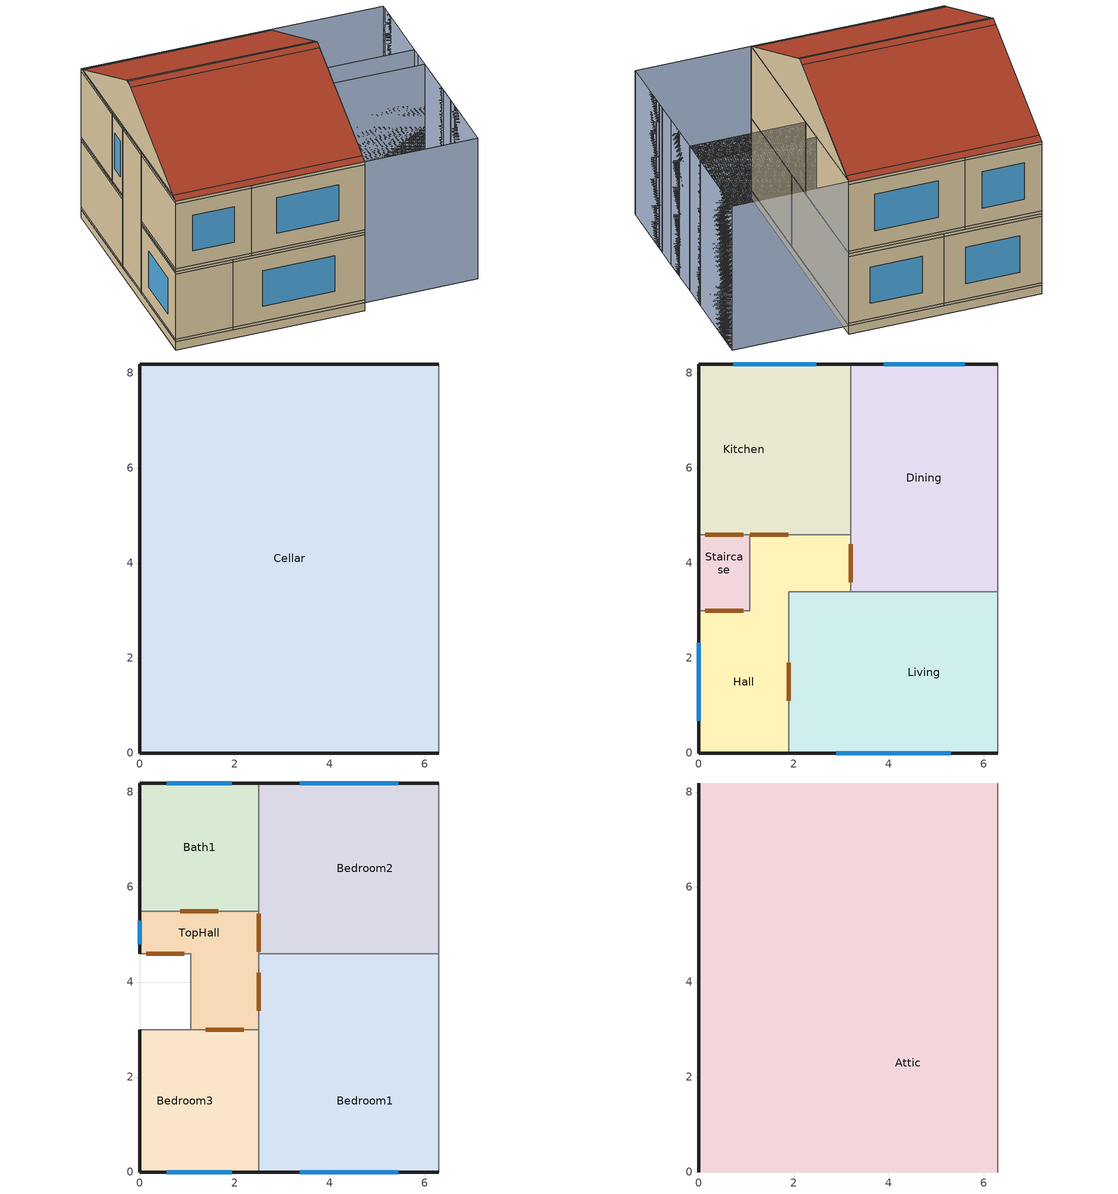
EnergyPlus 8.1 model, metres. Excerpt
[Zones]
Cellar
 floor ground (FLOOR_RandomU): 0,8.19 6.3,8.19 6.3,0 0,0 z-0.3
 wall outside (FILLED_CAVITY_RandomU): 6.3,8.19 0,8.19 0,0 6.3,0 z-0.3:0
 wall adiabatic (FILLED_CAVITY_RandomU): 6.3,0 6.3,8.19 z-0.3:0
Staircase
 floor to Cellar (Suspended_Wooden_Floor): 0,3.4 1.07,3.4 1.07,3 0,3 z0; 0,4.59 1.07,4.59 1.07,3.4 0,3.4 z0
 wall outside (FILLED_CAVITY_RandomU): 0,4.59 0,3 z0.1:5.1; 0,4.59 0,3 z5.1:5.2; 0,4.59 0,3 z0:0.1
 wall to TopHall (Single_Brick_Internal_Wall): 1.07,3 1.07,4.59 0,4.59 z2.6:5.2
 wall to Hall (Single_Brick_Internal_Wall): 0,3 1.07,3 1.07,4.59 z0:2.6
 wall to Bedroom3 (Single_Brick_Internal_Wall): 0,3 1.07,3 z2.6:5.2
 wall to Kitchen (Single_Brick_Internal_Wall): 1.07,4.59 0,4.59 z0:2.6
 door inside (Wooden_Door): 0.94,4.59 0.14,4.59 z2.6:4.6; 0.14,3 0.94,3 z0:2
Dining
 floor to Cellar (Suspended_Wooden_Floor): 3.2,8.19 6.3,8.19 6.3,3.4 3.2,3.4 z0
 wall outside (FILLED_CAVITY_RandomU): 6.3,8.19 3.2,8.19 z0.1:2.5; 6.3,8.19 3.2,8.19 z2.5:2.6; 6.3,8.19 3.2,8.19 z0:0.1
 wall adiabatic (FILLED_CAVITY_RandomU): 6.3,3.4 6.3,8.19 z0:2.6
 wall to Living (Single_Brick_Internal_Wall): 3.2,3.4 6.3,3.4 z0:2.6
 wall to Hall (Single_Brick_Internal_Wall): 3.2,4.59 3.2,3.4 z0:2.6
 wall to Kitchen (Single_Brick_Internal_Wall): 3.2,8.19 3.2,4.59 z0:2.6
 window (Window_RandomU): 5.6,8.19 3.9,8.19 z0.64:1.96
 door inside (Wooden_Door): 3.2,3.59,2 3.2,4.39,2 3.2,4.39,0 3.2,3.6,0
Hall
 floor to Cellar (Suspended_Wooden_Floor): 0,3 1.9,3 1.9,0 0,0 z0; 1.07,3.4 1.9,3.4 1.9,3 1.07,3 z0; 1.07,4.59 1.9,4.59 1.9,3.4 1.07,3.4 z0; 1.9,4.59 3.2,4.59 3.2,3.4 1.9,3.4 z0
 wall outside (FILLED_CAVITY_RandomU): 0,3 0,0 1.9,0 z0.1:2.5; 0,3 0,0 1.9,0 z2.5:2.6; 0,3 0,0 1.9,0 z0:0.1
 wall to Living (Single_Brick_Internal_Wall): 1.9,0 1.9,3 1.9,3.4 3.2,3.4 z0:2.6
 wall to Kitchen (Single_Brick_Internal_Wall): 3.2,4.59 1.9,4.59 1.07,4.59 z0:2.6
 window (Window_RandomU): 0,2.32 0,0.68 z0.64:1.96
 door inside (Wooden_Door): 1.9,1.1 1.9,1.9 / 1.89,4.59 1.09,4.59 z0:2
Living
 floor to Cellar (Suspended_Wooden_Floor): 1.9,3.4 3.2,3.4 3.2,3 1.9,3 z0; 3.2,3.4 6.3,3.4 6.3,0 3.2,0 z0; 1.9,3 3.2,3 3.2,0 1.9,0 z0
 wall outside (FILLED_CAVITY_RandomU): 1.9,0 6.3,0 z0.1:2.5; 1.9,0 6.3,0 z2.5:2.6; 1.9,0 6.3,0 z0:0.1
 wall adiabatic (FILLED_CAVITY_RandomU): 6.3,0 6.3,3.4 z0:2.6
 window (Window_RandomU): 2.9,0 5.3,0 z0.64:1.96
Kitchen
 floor to Cellar (Suspended_Wooden_Floor): 0,8.19 1.9,8.19 1.9,4.59 0,4.59 z0; 1.9,8.19 3.2,8.19 3.2,4.59 1.9,4.59 z0
 wall outside (FILLED_CAVITY_RandomU): 3.2,8.19 0,8.19 0,4.59 z0.1:2.5; 3.2,8.19 0,8.19 0,4.59 z2.5:2.6; 3.2,8.19 0,8.19 0,4.59 z0:0.1
 window (Window_RandomU): 2.48,8.19 0.72,8.19 z0.64:1.96
TopHall
 floor to Hall (Suspended_Wooden_Floor): 1.07,4.59 1.9,4.59 1.9,3 1.07,3 z2.6; 1.9,4.59 2.51,4.59 2.51,3.4 1.9,3.4 z2.6
 floor to Living (Suspended_Wooden_Floor): 1.9,3.4 2.51,3.4 2.51,3 1.9,3 z2.6
 floor to Kitchen (Suspended_Wooden_Floor): 0,5.49 2.51,5.49 2.51,4.59 0,4.59 z2.6
 wall outside (FILLED_CAVITY_RandomU): 0,5.49 0,4.59 z2.7:5.1; 0,5.49 0,4.59 z5.1:5.2; 0,5.49 0,4.59 z2.6:2.7
 wall to Bedroom1 (Single_Brick_Internal_Wall): 2.51,3 2.51,4.59 z2.6:5.2
 wall to Bedroom3 (Single_Brick_Internal_Wall): 1.07,3 2.51,3 z2.6:5.2
 wall to Bath1 (Single_Brick_Internal_Wall): 2.51,5.49 0,5.49 z2.6:5.2
 wall to Bedroom2 (Single_Brick_Internal_Wall): 2.51,4.59 2.51,5.49 z2.6:5.2
 window (Window_RandomU): 0,5.29 0,4.79 z3.24:4.56
 door inside (Wooden_Door): 2.51,3.4 2.51,4.2 / 1.39,3 2.19,3 / 1.66,5.49 0.86,5.49 / 2.51,4.64 2.51,5.44 z2.6:4.6
Bedroom2
 floor to Dining (Suspended_Wooden_Floor): 3.2,8.19 6.3,8.19 6.3,4.59 3.2,4.59 z2.6
 floor to Kitchen (Suspended_Wooden_Floor): 2.51,5.49 3.2,5.49 3.2,4.59 2.51,4.59 z2.6; 2.51,8.19 3.2,8.19 3.2,5.49 2.51,5.49 z2.6
 wall outside (FILLED_CAVITY_RandomU): 6.3,8.19 2.51,8.19 z2.7:5.1; 6.3,8.19 2.51,8.19 z5.1:5.2; 6.3,8.19 2.51,8.19 z2.6:2.7
 wall adiabatic (FILLED_CAVITY_RandomU): 6.3,4.59 6.3,8.19 z2.6:5.2
 wall to Bedroom1 (Single_Brick_Internal_Wall): 2.51,4.59 6.3,4.59 z2.6:5.2
 wall to Bath1 (Single_Brick_Internal_Wall): 2.51,8.19 2.51,5.49 z2.6:5.2
 window (Window_RandomU): 5.44,8.19 3.37,8.19 z3.24:4.56
Bedroom3
 floor to Hall (Suspended_Wooden_Floor): 0,3 1.9,3 1.9,0 0,0 z2.6
 floor to Living (Suspended_Wooden_Floor): 1.9,3 2.51,3 2.51,0 1.9,0 z2.6
 wall outside (FILLED_CAVITY_RandomU): 0,3 0,0 2.51,0 z2.7:5.1; 0,3 0,0 2.51,0 z5.1:5.2; 0,3 0,0 2.51,0 z2.6:2.7
 wall to Bedroom1 (Single_Brick_Internal_Wall): 2.51,0 2.51,3 z2.6:5.2
 window (Window_RandomU): 0.57,0 1.94,0 z3.24:4.56
Bath1
 floor to Kitchen (Suspended_Wooden_Floor): 0,8.19 2.51,8.19 2.51,5.49 0,5.49 z2.6
 wall outside (FILLED_CAVITY_RandomU): 2.51,8.19 0,8.19 0,5.49 z2.7:5.1; 2.51,8.19 0,8.19 0,5.49 z5.1:5.2; 2.51,8.19 0,8.19 0,5.49 z2.6:2.7
 window (Window_RandomU): 1.94,8.19 0.57,8.19 z3.24:4.56
Bedroom1
 floor to Dining (Suspended_Wooden_Floor): 3.2,4.59 6.3,4.59 6.3,3.4 3.2,3.4 z2.6
 floor to Living (Suspended_Wooden_Floor): 2.51,3 3.2,3 3.2,0 2.51,0 z2.6; 3.2,3 6.3,3 6.3,0 3.2,0 z2.6; 2.51,3.4 3.2,3.4 3.2,3 2.51,3 z2.6; 3.2,3.4 6.3,3.4 6.3,3 3.2,3 z2.6
 floor to Hall (Suspended_Wooden_Floor): 2.51,4.59 3.2,4.59 3.2,3.4 2.51,3.4 z2.6
 wall outside (FILLED_CAVITY_RandomU): 2.51,0 6.3,0 z2.7:5.1; 2.51,0 6.3,0 z5.1:5.2; 2.51,0 6.3,0 z2.6:2.7
 wall adiabatic (FILLED_CAVITY_RandomU): 6.3,0 6.3,4.59 z2.6:5.2
 window (Window_RandomU): 3.37,0 5.44,0 z3.24:4.56
Attic
 floor to Bath1 (LoftFloor_RandomU): 0,8.19 2.51,8.19 2.51,5.49 0,5.49 z5.2
 floor to Bedroom3 (LoftFloor_RandomU): 0,3 2.51,3 2.51,0 0,0 z5.2
 floor to Bedroom1 (LoftFloor_RandomU): 2.51,4.59 6.3,4.59 6.3,0 2.51,0 z5.2
 floor to Bedroom2 (LoftFloor_RandomU): 2.51,8.19 6.3,8.19 6.3,5.49 2.51,5.49 z5.2; 2.51,5.49 6.3,5.49 6.3,4.59 2.51,4.59 z5.2
 floor to Staircase (LoftFloor_RandomU): 0,4.59 1.07,4.59 1.07,3 0,3 z5.2
 floor to TopHall (LoftFloor_RandomU): 1.07,5.49 2.51,5.49 2.51,4.59 1.07,4.59 z5.2; 0,5.49 1.07,5.49 1.07,4.59 0,4.59 z5.2; 1.07,4.59 2.51,4.59 2.51,3 1.07,3 z5.2
 wall outside (FILLED_CAVITY_RandomU): 0,3.89,7.1 0,4.3,7.1 0,7.99,5.3 0,0.2,5.3; 0,4.1,7.2 0,4.3,7.1 0,3.89,7.1; 0,0.2,5.3 0,7.99,5.3 0,8.19,5.2 0,0,5.2
 wall adiabatic (FILLED_CAVITY_RandomU): 6.3,4.09,7.2 6.3,0,5.2 6.3,8.19,5.2
 roof outside (3.10_Roof): 0,4.3,7.1 6.3,4.3,7.1 6.3,7.99,5.3 0,7.99,5.3; 6.3,3.89,7.1 0,3.89,7.1 0,0.2,5.3 6.3,0.2,5.3; 0,4.09,7.2 6.3,4.09,7.2 6.3,4.3,7.1 0,4.3,7.1; 0,7.99,5.3 6.3,7.99,5.3 6.3,8.19,5.2 0,8.19,5.2; 6.3,4.1,7.2 0,4.09,7.2 0,3.89,7.1 6.3,3.89,7.1; 6.3,0.2,5.3 0,0.2,5.3 0,0,5.2 6.3,0,5.2
shading: 10.09,5.49 10.09,8.19 / 10.09,0 10.09,3 / 10.09,3 10.09,4.59 / 6.3,4.59 10.09,4.59 / 6.3,0 6.3,4.59 / 10.09,0 6.3,0 / 10.09,4.59 10.09,0 / 6.3,8.19 10.09,8.19 / 10.09,8.19 10.09,5.49 / 6.3,5.49 6.3,8.19 / 10.09,5.49 6.3,5.49 / 6.3,5.49 10.09,5.49 / 6.3,4.59 6.3,5.49 / 10.09,4.59 6.3,4.59 / 10.09,5.49 10.09,4.59 / 10.09,4.59 10.09,5.49 z0:5.2
[Building]
Semi: 0, Urban, 0.04, 0.4, FullExterior, 25, 6
[Site:GroundTemperature:BuildingSurface]
8.3, 6.4, 5.8, 6.3, 8.9, 11.7, 14.4, 16.4, 17, 16.1, 13.8, 11
[Material]
Gypsum_0.01: Rough, 0.01, 0.2, 850, 850, 0.9, 0.6, 0.7
Spruce_0.05: Rough, 0.05, 0.09, 455, 1500, 0.9, 0.7, 0.7
Spruce_0.04: Rough, 0.04, 0.09, 455, 1500, 0.9, 0.7, 0.7
Concrete_0.5: Rough, 0.5, 1.6, 2300, 850, 0.9, 0.7, 0.7
Concrete_0.01: Rough, 0.01, 1.6, 2300, 850, 0.9, 0.7, 0.7
Concrete_0.04: Rough, 0.04, 1.6, 2300, 850, 0.9, 0.7, 0.7
Brick_0.11: Rough, 0.11, 0.6, 1712, 850, 0.9, 0.7, 0.7
AirGapRoof_0.0001: Rough, 0.154822, 0.02485, 1.204, 1004, 0.9, 0.7, 0.7
GlassFiberFloor_0.0065: Rough, 0.0065, 0.04, 80, 840, 0.9, 0.7, 0.7
Gypsum_0.1: Rough, 0.1, 0.2, 850, 850, 0.9, 0.6, 0.7
Spruce_0.0125: Rough, 0.0125, 0.09, 455, 1500, 0.9, 0.7, 0.7
Brick_0.1: Rough, 0.1, 0.6, 1712, 850, 0.9, 0.7, 0.7
CelluloseInsExt_0.01: Rough, 0.0914288, 0.04, 55, 1880, 0.9, 0.7, 0.7
AirGap_0.1: Rough, 0.1, 0.02485, 1.204, 1004, 0.9, 0.7, 0.7
[WindowMaterial:Glazing]
Glass_0.01: SpectralAverage, , 0.01, 0.775, 0.071, 0.071, 0.881, 0.08, 0.08, 0, 0.84, 0.84, 0.9
[WindowMaterial:Gas]
GasWin_0.01: Air, 0.00802707
[WindowMaterial:Shade]
Drapes_0.004: 0.05, 0.3, 0.05, 0.3, 0.9, 0, 0.004, 0.1, 0.05, 1, 1, 0, 0, 0
[Construction]
Single_Brick_Internal_Wall: Gypsum_0.01, Brick_0.1, Gypsum_0.01
Wooden_Door: Spruce_0.04
FILLED_CAVITY_RandomU: Brick_0.11, CelluloseInsExt_0.01, Brick_0.11, Gypsum_0.01
Curtains: Glass_0.01, GasWin_0.01, Glass_0.01, Drapes_0.004
Window_RandomU: Glass_0.01, GasWin_0.01, Glass_0.01
LoftFloor_RandomU: Concrete_0.01, Spruce_0.0125, AirGapRoof_0.0001, Gypsum_0.01
FLOOR_RandomU: Concrete_0.5, GlassFiberFloor_0.0065, Gypsum_0.1
Suspended_Wooden_Floor: Gypsum_0.01, AirGap_0.1, Spruce_0.05
3.10_Roof: Concrete_0.04, Gypsum_0.01
[WindowProperty:ShadingControl]
Bedroom2_L1_window_Shader: InteriorShade, Curtains, OnIfScheduleAllows, Window_shading_Bedroom2_Window_Shading_, , Yes, No, , FixedSlatAngle
Bedroom3_L3_window_Shader: InteriorShade, Curtains, OnIfScheduleAllows, Window_shading_Bedroom3_Window_Shading_, , Yes, No, , FixedSlatAngle
Living_L3_window_Shader: InteriorShade, Curtains, OnIfScheduleAllows, Window_shading_Living_Window_Shading_, , Yes, No, , FixedSlatAngle
Bath1_L1_window_Shader: InteriorShade, Curtains, OnIfScheduleAllows, Window_shading_Bath1_Window_Shading_, , Yes, No, , FixedSlatAngle
Kitchen_L1_window_Shader: InteriorShade, Curtains, OnIfScheduleAllows, Window_shading_Kitchen_Window_Shading_, , Yes, No, , FixedSlatAngle
Bedroom1_L3_window_Shader: InteriorShade, Curtains, OnIfScheduleAllows, Window_shading_Bedroom1_Window_Shading_, , Yes, No, , FixedSlatAngle
[Zone]
TopHall; Bedroom2; Staircase; Bedroom3; Dining; Attic; Cellar; Hall; Living; Bath1; Kitchen; Bedroom1: 0, 0, 0, 0
[ZoneContaminantSourceAndSink:Generic:DepositionRateSink]
Gas_PM25_test_TopHall_DepRate_: TopHall, 5e-05, Gas_PM25_test_TopHall_DepRate_
Gas_PM25_test_Bedroom2_DepRate_: Bedroom2, 5e-05, Gas_PM25_test_Bedroom2_DepRate_
Gas_PM25_test_Staircase_DepRate_: Staircase, 5e-05, Gas_PM25_test_Staircase_DepRate_
Gas_PM25_test_Bedroom3_DepRate_: Bedroom3, 5e-05, Gas_PM25_test_Bedroom3_DepRate_
Gas_PM25_test_Dining_DepRate_: Dining, 5e-05, Gas_PM25_test_Dining_DepRate_
Gas_PM25_test_Attic_DepRate_: Attic, 5e-05, Gas_PM25_test_Attic_DepRate_
Gas_PM25_test_Cellar_DepRate_: Cellar, 5e-05, Gas_PM25_test_Cellar_DepRate_
Gas_PM25_test_Hall_DepRate_: Hall, 5e-05, Gas_PM25_test_Hall_DepRate_
Gas_PM25_test_Living_DepRate_: Living, 5e-05, Gas_PM25_test_Living_DepRate_
Gas_PM25_test_Bath1_DepRate_: Bath1, 5e-05, Gas_PM25_test_Bath1_DepRate_
Gas_PM25_test_Kitchen_DepRate_: Kitchen, 5e-05, Gas_PM25_test_Kitchen_DepRate_
Gas_PM25_test_Bedroom1_DepRate_: Bedroom1, 5e-05, Gas_PM25_test_Bedroom1_DepRate_
[SurfaceProperties:VaporCoefficients]
TopHall_L2; TopHall_L3; TopHall_L4; TopHall+_L1; TopHall+_L2; TopHall+_L3; Bedroom2_L3; Bedroom2_L4; Bedroom2_L4_qa001; Staircase_L1; Staircase_L2; Staircase_L3; Staircase_L1_qa100; Staircase_L2_qc001; Staircase_L3_qa100; Bedroom3_L1; Bedroom3_L2; Bedroom3_L1_qc100; Dining_L3; Dining_L4; Dining_L4_qc010; Hall_L2; Hall_L1_qa001; Hall+_L1; Hall+_L4; Hall+_L2_qa001; Hall++_L1; Hall++_L2; Hall++_L3; Living_L1; Living_L4; Living_L1_qa001; Living_L4_qc010; Bath1_L2; Bath1_L3; Kitchen_L2; Kitchen_L3; Kitchen_L3_qa001; Kitchen_L3_qc100; Bedroom1_L1; Bedroom1_L4; Bedroom1_L4_qc010: Yes, 2e-08, Yes, 2e-08
TopHall+_L4; TopHall+_L4_pu; TopHall+_L4_pd; Bedroom2_L1; Bedroom2_L2; Bedroom2_L1_pu; Bedroom2_L1_pd; Staircase_L4; Staircase_L4_pu; Staircase_L4_pd; Bedroom3_L3; Bedroom3_L4; Bedroom3_L3_pu; Bedroom3_L3_pd; Bedroom3_L4_pu; Bedroom3_L4_pd; Dining_L1; Dining_L2; Dining_L1_pu; Dining_L1_pd; Attic_Side_L2; Attic_Side_L4; Attic_Side_L4_pu; Attic_Side_L4_pd; Cellar_L1; Cellar_L2; Cellar_L3; Cellar_L4; Hall_L3; Hall_L4; Hall_L3_pu; Hall_L3_pd; Hall_L4_pu; Hall_L4_pd; Living_L2; Living_L3; Living_L3_pu; Living_L3_pd; Bath1_L1; Bath1_L4; Bath1_L1_pu; Bath1_L1_pd; Bath1_L4_pu; Bath1_L4_pd; Kitchen_L1; Kitchen_L4; Kitchen_L1_pu; Kitchen_L1_pd; Kitchen_L4_pu; Kitchen_L4_pd; Bedroom1_L2; Bedroom1_L3; Bedroom1_L3_pu; Bedroom1_L3_pd: Yes, 6.25e-08, Yes, 2e-08
[ZoneControl:Thermostat]
TopHall_Thermostat: TopHall, Heat_CIBSE_Pensioner_TopHall_Heating_, ThermostatSetpoint:SingleHeating, TopHall_stat
Bedroom2_Thermostat: Bedroom2, Heat_CIBSE_Pensioner_Bedroom2_Heating_, ThermostatSetpoint:SingleHeating, Bedroom2_stat
Staircase_Thermostat: Staircase, Heat_CIBSE_Pensioner_Staircase_Heating_, ThermostatSetpoint:SingleHeating, Staircase_stat
Bedroom3_Thermostat: Bedroom3, Heat_CIBSE_Pensioner_Bedroom3_Heating_, ThermostatSetpoint:SingleHeating, Bedroom3_stat
Dining_Thermostat: Dining, Heat_CIBSE_Pensioner_Dining_Heating_, ThermostatSetpoint:SingleHeating, Dining_stat
Hall_Thermostat: Hall, Heat_CIBSE_Pensioner_Hall_Heating_, ThermostatSetpoint:SingleHeating, Hall_stat
Living_Thermostat: Living, Heat_CIBSE_Pensioner_Living_Heating_, ThermostatSetpoint:SingleHeating, Living_stat
Bath1_Thermostat: Bath1, Heat_CIBSE_Pensioner_Bath1_Heating_, ThermostatSetpoint:SingleHeating, Bath1_stat
Kitchen_Thermostat: Kitchen, Heat_CIBSE_Pensioner_Kitchen_Heating_, ThermostatSetpoint:SingleHeating, Kitchen_stat
Bedroom1_Thermostat: Bedroom1, Heat_CIBSE_Pensioner_Bedroom1_Heating_, ThermostatSetpoint:SingleHeating, Bedroom1_stat
[ThermostatSetpoint:SingleHeating]
TopHall_stat: ComfX_TopHall_Comfort_
Bedroom2_stat: ComfX_Bedroom2_Comfort_
Staircase_stat: ComfX_Staircase_Comfort_
Bedroom3_stat: ComfX_Bedroom3_Comfort_
Dining_stat: ComfX_Dining_Comfort_
Hall_stat: ComfX_Hall_Comfort_
Living_stat: ComfX_Living_Comfort_
Bath1_stat: ComfX_Bath1_Comfort_
Kitchen_stat: ComfX_Kitchen_Comfort_
Bedroom1_stat: ComfX_Bedroom1_Comfort_
[ZoneHVAC:Baseboard:Convective:Electric]
TopHall_heater: Heat_CIBSE_Pensioner_TopHall_Heating_, 97.761, 1
Bedroom2_heater: Heat_CIBSE_Pensioner_Bedroom2_Heating_, 293.162, 1
Staircase_heater: Heat_CIBSE_Pensioner_Staircase_Heating_, 36.7501, 1
Bedroom3_heater: Heat_CIBSE_Pensioner_Bedroom3_Heating_, 162.062, 1
Dining_heater: Heat_CIBSE_Pensioner_Dining_Heating_, 319.264, 1
Hall_heater: Heat_CIBSE_Pensioner_Hall_Heating_, 184.019, 1
Living_heater: Heat_CIBSE_Pensioner_Living_Heating_, 321.651, 1
Bath1_heater: Heat_CIBSE_Pensioner_Bath1_Heating_, 145.855, 1
Kitchen_heater: Heat_CIBSE_Pensioner_Kitchen_Heating_, 247.688, 1
Bedroom1_heater: Heat_CIBSE_Pensioner_Bedroom1_Heating_, 373.782, 1
[Zone equipment]
TopHall: TopHall_heater
Bedroom2: Bedroom2_heater
Staircase: Staircase_heater
Bedroom3: Bedroom3_heater
Dining: Dining_heater
Hall: Hall_heater
Living: Living_heater
Bath1: Bath1_L1_pu_ExhaustFan, Bath1_heater
Kitchen: Kitchen_L1_pu_ExhaustFan, Kitchen_heater
Bedroom1: Bedroom1_heater
[People]
Pensioner2_Living: Living, Pensioner2_Living_Presence_, People, 1, , , 0.1, autocalculate, Pensioner2_Living_Metabolism_, 3.82e-08, No, ZoneAveraged
Pensioner1_Living: Living, Pensioner1_Living_Presence_, People, 1, , , 0.1, autocalculate, Pensioner1_Living_Metabolism_, 3.82e-08, No, ZoneAveraged
Pensioner1_Bath1: Bath1, Pensioner1_Bath1_Presence_, People, 1, , , 0.1, autocalculate, Pensioner1_Bath1_Metabolism_, 3.82e-08, No, ZoneAveraged
Pensioner2_Bath1: Bath1, Pensioner2_Bath1_Presence_, People, 1, , , 0.1, autocalculate, Pensioner2_Bath1_Metabolism_, 3.82e-08, No, ZoneAveraged
Pensioner2_Kitchen: Kitchen, Pensioner2_Kitchen_Presence_, People, 1, , , 0.1, autocalculate, Pensioner2_Kitchen_Metabolism_, 3.82e-08, No, ZoneAveraged
Pensioner1_Kitchen: Kitchen, Pensioner1_Kitchen_Presence_, People, 1, , , 0.1, autocalculate, Pensioner1_Kitchen_Metabolism_, 3.82e-08, No, ZoneAveraged
Pensioner2_Bedroom1: Bedroom1, Pensioner2_Bedroom1_Presence_, People, 1, , , 0.1, autocalculate, Pensioner2_Bedroom1_Metabolism_, 3.82e-08, No, ZoneAveraged
Pensioner1_Bedroom1: Bedroom1, Pensioner1_Bedroom1_Presence_, People, 1, , , 0.1, autocalculate, Pensioner1_Bedroom1_Metabolism_, 3.82e-08, No, ZoneAveraged
[ElectricEquipment]
Living_Pensioner1_Living_Appliance_NIST_MOBILEPHONES_NIST_MOBILEPHONES: Living, Pensioner1_Living_Appliance_NIST_MOBILEPHONES, EquipmentLevel, 17.72, , , 0.16, 0.367, 0.106
Living_Pensioner1_Living_Appliance_NIST_TV_NIST_TV: Living, Pensioner1_Living_Appliance_NIST_TV, EquipmentLevel, 62.2, , , 0.16, 0.367, 0.106
Living_Pensioner2_Living_Appliance_NIST_MOBILEPHONES_NIST_MOBILEPHONES: Living, Pensioner2_Living_Appliance_NIST_MOBILEPHONES, EquipmentLevel, 17.72, , , 0.16, 0.367, 0.106
Living_HPRU_ROUTINE_Living_Appliance_TV-Standby_TV-Standby: Living, HPRU_ROUTINE_Living_Appliance_TV-Standby, EquipmentLevel, 20, , , 0, 0.5, 0
Living_HPRU_ROUTINE_Living_Appliance_NIST_LAPTOP_NIST_LAPTOP: Living, HPRU_ROUTINE_Living_Appliance_NIST_LAPTOP, EquipmentLevel, 36.88, , , 0.16, 0.367, 0.106
Living_HPRU_ROUTINE_Living_Appliance_NIST_WIRELESSROUTER_NIST_WIRELESSROUTER: Living, HPRU_ROUTINE_Living_Appliance_NIST_WIRELESSROUTER, EquipmentLevel, 24, , , 0.16, 0.367, 0.106
Bath1_Pensioner1_Bath1_Appliance_CIBSE_SHOWER_MOISTURE_CIBSE_SHOWER_MOISTURE: Bath1, Pensioner1_Bath1_Appliance_CIBSE_SHOWER_MOISTURE, EquipmentLevel, 1.316175, , , 1, 0, 0
Bath1_Pensioner2_Bath1_Appliance_CIBSE_SHOWER_MOISTURE_CIBSE_SHOWER_MOISTURE: Bath1, Pensioner2_Bath1_Appliance_CIBSE_SHOWER_MOISTURE, EquipmentLevel, 1.316175, , , 1, 0, 0
Bath1_Pensioner2_Bath1_Appliance_NIST_HAIRDRYER_NIST_HAIRDRYER: Bath1, Pensioner2_Bath1_Appliance_NIST_HAIRDRYER, EquipmentLevel, 1875, , , 0.16, 0.367, 0.106
Kitchen_Pensioner1_Kitchen_Appliance_NIST_HOB_NIST_HOB: Kitchen, Pensioner1_Kitchen_Appliance_NIST_HOB, EquipmentLevel, 3600, , , 0.3, 0.2, 0.3
Kitchen_Pensioner1_Kitchen_Appliance_NIST_OVEN_NIST_OVEN: Kitchen, Pensioner1_Kitchen_Appliance_NIST_OVEN, EquipmentLevel, 5100, , , 0.3, 0.2, 0.3
Kitchen_Pensioner1_Kitchen_Appliance_CIBSE_COOK_MOISTURE_CIBSE_COOK_MOISTURE: Kitchen, Pensioner1_Kitchen_Appliance_CIBSE_COOK_MOISTURE, EquipmentLevel, 0.835667, , , 1, 0, 0
Kitchen_HPRU_ROUTINE_Kitchen_Appliance_NIST_FRIDGE_NIST_FRIDGE: Kitchen, HPRU_ROUTINE_Kitchen_Appliance_NIST_FRIDGE, EquipmentLevel, 46, , , 0, 0.5, 0
Kitchen_HPRU_ROUTINE_Kitchen_Appliance_NIST_WASHINGMACHINE_NIST_WASHINGMACHINE: Kitchen, HPRU_ROUTINE_Kitchen_Appliance_NIST_WASHINGMACHINE, EquipmentLevel, 500, , , 0, 0.4, 0.2
Kitchen_HPRU_ROUTINE_Kitchen_Appliance_NIST_DISHWASHER_NIST_DISHWASHER: Kitchen, HPRU_ROUTINE_Kitchen_Appliance_NIST_DISHWASHER, EquipmentLevel, 1090, , , 0.15, 0.3, 0.25
Bedroom1_Pensioner1_Bedroom1_Appliance_NIST_MOBILEPHONES_NIST_MOBILEPHONES: Bedroom1, Pensioner1_Bedroom1_Appliance_NIST_MOBILEPHONES, EquipmentLevel, 17.72, , , 0.16, 0.367, 0.106
Bedroom1_Pensioner2_Bedroom1_Appliance_NIST_MOBILEPHONES_NIST_MOBILEPHONES: Bedroom1, Pensioner2_Bedroom1_Appliance_NIST_MOBILEPHONES, EquipmentLevel, 17.72, , , 0.16, 0.367, 0.106
[Lights]
Living_Pensioner1_Living_Appliance_Lights_Lights: Living, Pensioner1_Living_Appliance_Lights, LightingLevel, 100, , , 0, 0, 0, 1
Bath1_Pensioner1_Bath1_Appliance_Lights_Lights: Bath1, Pensioner1_Bath1_Appliance_Lights, LightingLevel, 100, , , 0, 0, 0, 1
Bath1_Pensioner2_Bath1_Appliance_Lights_Lights: Bath1, Pensioner2_Bath1_Appliance_Lights, LightingLevel, 100, , , 0, 0, 0, 1
Kitchen_Pensioner1_Kitchen_Appliance_Lights_Lights: Kitchen, Pensioner1_Kitchen_Appliance_Lights, LightingLevel, 100, , , 0, 0, 0, 1
[Fan:ZoneExhaust]
Bath1_L1_pu_ExhaustFan: Pensioner2_Bath1_ExhaustFan_, 0.5, 600, 0.015, Bath1_Exhaust, Bath1_Out, General
Kitchen_L1_pu_ExhaustFan: Pensioner1_Kitchen_ExhaustFan_, 0.5, 600, 0.06, Kitchen_Exhaust, Kitchen_Out, General
[Schedule:Compact]
Gas_PM25_test_TopHall_DepRate_; Gas_PM25_test_Bedroom1_DepRate_; Gas_PM25_test_Bedroom2_DepRate_; Gas_PM25_test_Staircase_DepRate_; Gas_PM25_test_Bedroom3_DepRate_; Gas_PM25_test_Bath1_DepRate_; Gas_PM25_test_Kitchen_DepRate_; Gas_PM25_test_Dining_DepRate_; Gas_PM25_test_Attic_DepRate_; Gas_PM25_test_Cellar_DepRate_; Gas_PM25_test_Hall_DepRate_; Gas_PM25_test_Living_DepRate_: Number, Through: 12/31, For: AllDays, Until: 24:00, 1
Heat_CIBSE_Pensioner_TopHall_Heating_; Heat_CIBSE_Pensioner_Bedroom1_Heating_; Heat_CIBSE_Pensioner_Bedroom2_Heating_; Heat_CIBSE_Pensioner_Staircase_Heating_; Heat_CIBSE_Pensioner_Bedroom3_Heating_; Heat_CIBSE_Pensioner_Bath1_Heating_; Heat_CIBSE_Pensioner_Kitchen_Heating_; Heat_CIBSE_Pensioner_Dining_Heating_; Heat_CIBSE_Pensioner_Hall_Heating_; Heat_CIBSE_Pensioner_Living_Heating_: Control, Through: 04/30, For: Weekdays, Until: 06:00, 0, Until: 08:00, 1, Until: 17:00, 0, Until: 21:00, 1, Until: 24:00, 0, For: Weekends, Until: 07:00, 0, Until: 23:00, 1, Until: 24:00, 0, Through: 09/30, For: AllDays, Until: 24:00, 0, Through: 12/31, For: Weekdays, Until: 06:00, 0, Until: 08:00, 1, Until: 17:00, 0, Until: 21:00, 1, Until: 24:00, 0, For: Weekends, Until: 07:00, 0, Until: 23:00, 1, Until: 24:00, 0
ComfX_TopHall_Comfort_; ComfX_Bedroom1_Comfort_; ComfX_Bedroom2_Comfort_; ComfX_Staircase_Comfort_; ComfX_Bedroom3_Comfort_; ComfX_Bath1_Comfort_; ComfX_Kitchen_Comfort_; ComfX_Dining_Comfort_; ComfX_Hall_Comfort_; ComfX_Living_Comfort_: Thermal, Through: 12/31, For: AllDays, Until: 24:00, 18
Window_shading_Bedroom1_Window_Shading_; Window_shading_Bedroom2_Window_Shading_; Window_shading_Bedroom3_Window_Shading_; Window_shading_Bath1_Window_Shading_; Window_shading_Kitchen_Window_Shading_; Window_shading_Living_Window_Shading_: Control, Through: 12/31, For: AllDays, Until: 08:00, 1, Until: 22:00, 0, Until: 24:00, 1
Pensioner1_Bedroom1_Presence_; Pensioner1_Bedroom1_Appliance_NIST_MOBILEPHONES: Control, Through: 12/31, For: AllDays, Until: 07:00, 1, Until: 22:00, 0, Until: 24:00, 1
Pensioner1_Bedroom1_Metabolism_: Number, Through: 12/31, For: AllDays, Until: 07:00, 80, Until: 22:00, 0, Until: 24:00, 80
Pensioner2_Bedroom1_Presence_; Pensioner2_Bedroom1_Appliance_NIST_MOBILEPHONES: Control, Through: 12/31, For: AllDays, Until: 06:00, 1, Until: 22:00, 0, Until: 24:00, 1
Pensioner2_Bedroom1_Metabolism_: Number, Through: 12/31, For: AllDays, Until: 06:00, 80, Until: 22:00, 0, Until: 24:00, 80
Pensioner1_Bath1_Presence_; Pensioner1_Bath1_Appliance_Lights: Control, Through: 12/31, For: AllDays, Until: 07:00, 0, Until: 07:30, 1, Until: 22:00, 0, Until: 22:10, 1, Until: 24:00, 0
Pensioner1_Bath1_Metabolism_: Number, Through: 12/31, For: AllDays, Until: 07:00, 0, Until: 07:30, 100, Until: 22:00, 0, Until: 22:10, 100, Until: 24:00, 0
Pensioner1_Bath1_Appliance_CIBSE_SHOWER_MOISTURE: Control, Through: 12/31, For: AllDays, Until: 07:00, 0, Until: 07:10, 1, Until: 24:00, 0
Pensioner2_Bath1_Presence_; Pensioner2_Bath1_ExhaustFan_; Pensioner2_Bath1_Appliance_Lights: Control, Through: 12/31, For: AllDays, Until: 06:30, 0, Until: 07:00, 1, Until: 22:10, 0, Until: 22:20, 1, Until: 24:00, 0
Pensioner2_Bath1_Metabolism_: Number, Through: 12/31, For: AllDays, Until: 06:30, 0, Until: 07:00, 100, Until: 22:10, 0, Until: 22:20, 100, Until: 24:00, 0
Pensioner2_Bath1_Appliance_CIBSE_SHOWER_MOISTURE: Control, Through: 12/31, For: AllDays, Until: 06:30, 0, Until: 06:40, 1, Until: 24:00, 0
Pensioner2_Bath1_Appliance_NIST_HAIRDRYER: Control, Through: 12/31, For: AllDays, Until: 06:40, 0, Until: 06:50, 1, Until: 24:00, 0
Pensioner1_Kitchen_Presence_; Pensioner1_Kitchen_Appliance_Lights: Control, Through: 12/31, For: AllDays, Until: 07:30, 0, Until: 08:30, 1, Until: 12:00, 0, Until: 13:00, 1, Until: 18:00, 0, Until: 19:00, 1, Until: 24:00, 0
Pensioner1_Kitchen_Metabolism_: Number, Through: 12/31, For: AllDays, Until: 07:30, 0, Until: 08:30, 100, Until: 12:00, 0, Until: 13:00, 100, Until: 18:00, 0, Until: 19:00, 100, Until: 24:00, 0
Pensioner1_Kitchen_Appliance_NIST_HOB; Pensioner1_Kitchen_Appliance_NIST_OVEN; Pensioner1_Kitchen_ExhaustFan_; Pensioner1_Kitchen_Appliance_CIBSE_COOK_MOISTURE: Control, Through: 12/31, For: AllDays, Until: 07:30, 0, Until: 08:00, 1, Until: 12:00, 0, Until: 12:30, 1, Until: 18:00, 0, Until: 18:30, 1, Until: 24:00, 0
Pensioner2_Kitchen_Presence_: Control, Through: 12/31, For: AllDays, Until: 08:00, 0, Until: 08:30, 1, Until: 12:00, 0, Until: 13:00, 1, Until: 18:00, 0, Until: 19:00, 1, Until: 24:00, 0
Pensioner2_Kitchen_Metabolism_: Number, Through: 12/31, For: AllDays, Until: 08:00, 0, Until: 08:30, 100, Until: 12:00, 0, Until: 13:00, 100, Until: 18:00, 0, Until: 19:00, 100, Until: 24:00, 0
HPRU_ROUTINE_Kitchen_Appliance_NIST_FRIDGE; HPRU_ROUTINE_Living_Appliance_TV-Standby; HPRU_ROUTINE_Living_Appliance_NIST_WIRELESSROUTER: Control, Through: 12/31, For: AllDays, Until: 24:00, 1
HPRU_ROUTINE_Kitchen_Appliance_NIST_WASHINGMACHINE: Control, Through: 12/31, For: AllDays, Until: 15:00, 0, Until: 17:00, 1, Until: 24:00, 0
HPRU_ROUTINE_Kitchen_Appliance_NIST_DISHWASHER: Control, Through: 12/31, For: AllDays, Until: 20:00, 0, Until: 21:00, 1, Until: 24:00, 0
Pensioner1_Living_Presence_; Pensioner1_Living_Appliance_NIST_MOBILEPHONES; Pensioner1_Living_Appliance_Lights; Pensioner2_Living_Presence_; Pensioner2_Living_Appliance_NIST_MOBILEPHONES: Control, Through: 12/31, For: AllDays, Until: 08:30, 0, Until: 12:00, 1, Until: 13:00, 0, Until: 19:00, 1, Until: 20:00, 0, Until: 22:00, 1, Until: 24:00, 0
Pensioner1_Living_Metabolism_; Pensioner2_Living_Metabolism_: Number, Through: 12/31, For: AllDays, Until: 08:30, 0, Until: 12:00, 100, Until: 13:00, 0, Until: 19:00, 100, Until: 20:00, 0, Until: 22:00, 100, Until: 24:00, 0
Pensioner1_Living_Appliance_NIST_TV: Control, Through: 12/31, For: AllDays, Until: 13:00, 0, Until: 19:00, 1, Until: 20:00, 0, Until: 22:00, 1, Until: 24:00, 0
HPRU_ROUTINE_Living_Appliance_NIST_LAPTOP: Control, Through: 12/31, For: AllDays, Until: 17:00, 0, Until: 24:00, 1
[AirflowNetwork:SimulationControl]
AF1: MultiZoneWithoutDistribution, Input, WParray, ExternalNode, LowRise, 500, ZeroNodePressures, 0.0001, 1.E-6, -0.5, 0, 1
[AirflowNetwork:MultiZone:ReferenceCrackConditions]
RCC1: 20, 101325, 0
[AirflowNetwork:MultiZone:WindPressureCoefficientArray]
WParray: 0, 30, 60, 90, 120, 150, 180, 210, 240, 270, 300, 330, 360
[AirflowNetwork:MultiZone:WindPressureCoefficientValues]
L1: WParray, 0.603, 0.48, 0.183, -0.34, -0.632, -0.37, -0.452, -0.37, -0.632, -0.34, 0.183, 0.48, 0.603
L2: WParray, -0.34, 0.183, 0.48, 0.603, 0.603, 0.48, 0.183, -0.34, -0.632, -0.37, -0.452, -0.37, -0.632
Floor; Ceiling: WParray, 0, 0, 0, 0, 0, 0, 0, 0, 0, 0, 0, 0, 0
L3: WParray, -0.452, -0.37, -0.632, -0.34, 0.183, 0.48, 0.603, 0.48, 0.183, -0.34, -0.632, -0.37, -0.452
L4: WParray, -0.34, -0.632, -0.37, -0.452, -0.37, -0.632, -0.34, 0.183, 0.48, 0.603, 0.603, 0.48, 0.183
[AirflowNetwork:MultiZone:Zone]
TopHall; Bedroom2; Staircase; Bedroom3; Dining; Attic; Cellar; Hall; Living; Bath1; Kitchen; Bedroom1: Constant, , 1, 0, 100, 0, 300000
[AirflowNetwork:MultiZone:Surface]
TopHall+_L4_window: TopHall+_L4_window_Opening, TopHall+_L4_window_extN, 1, Temperature, Window_temperatureX_TopHall_Window_Temperature_, 1, 0, 100, 0, 300000, Window_opening_pensioner_TopHall_Window_
TopHall+_L4_pu: TopHall+_L4_pu_Crack, TopHall+_L4_pu_extN, 1, Constant, , 1, 0, 100, 0, 300000
TopHall+_L4_pd: TopHall+_L4_pd_Crack, TopHall+_L4_pd_extN, 1, Constant, , 1, 0, 100, 0, 300000
Bedroom2_Floor: Bedroom2_Floor_Crack, , 1, Constant, , 1, 0, 100, 0, 300000
Bedroom2_L1_window: Bedroom2_L1_window_Opening, Bedroom2_L1_window_extN, 1, Temperature, Window_temperatureX_Bedroom2_Window_Temperature_, 1, 0, 100, 0, 300000, Window_opening_pensioner_Bedroom2_Window_
Bedroom2_Floor_qa010: Bedroom2_Floor_qa010_Crack, , 1, Constant, , 1, 0, 100, 0, 300000
Bedroom2_L4_qa001: Bedroom2_L4_qa001_Crack, , 1, Constant, , 1, 0, 100, 0, 300000
Bedroom2_door_TopHall: Bedroom2_door_TopHall_Opening, , 1, Constant, , 1, 0, 100, 0, 300000, Doors_AWESOME_Bedroom2_Door_TopHall
Bedroom2_Floor_qa010_qc010: Bedroom2_Floor_qa010_qc010_Crack, , 1, Constant, , 1, 0, 100, 0, 300000
Bedroom2_L1_pu: Bedroom2_L1_pu_Crack, Bedroom2_L1_pu_extN, 1, Constant, , 1, 0, 100, 0, 300000
Bedroom2_L1_pd: Bedroom2_L1_pd_Crack, Bedroom2_L1_pd_extN, 1, Constant, , 1, 0, 100, 0, 300000
Staircase_L1: Staircase_L1_Crack, , 1, Constant, , 1, 0, 100, 0, 300000
Staircase_door_TopHall: Staircase_door_TopHall_Opening, , 1, Constant, , 1, 0, 100, 0, 300000, Doors_AWESOME_Staircase_Door_TopHall
Staircase_L2_qc001: Staircase_L2_qc001_Crack, , 1, Constant, , 1, 0, 100, 0, 300000
Staircase_door_Hall: Staircase_door_Hall_Opening, , 1, Constant, , 1, 0, 100, 0, 300000, Doors_AWESOME_Staircase_Door_Hall
Staircase_L4_pu: Staircase_L4_pu_Crack, Staircase_L4_pu_extN, 1, Constant, , 1, 0, 100, 0, 300000
Staircase_L4_pd: Staircase_L4_pd_Crack, Staircase_L4_pd_extN, 1, Constant, , 1, 0, 100, 0, 300000
Bedroom3_Floor: Bedroom3_Floor_Crack, , 1, Constant, , 1, 0, 100, 0, 300000
Bedroom3_L1: Bedroom3_L1_Crack, , 1, Constant, , 1, 0, 100, 0, 300000
Bedroom3_L3_window: Bedroom3_L3_window_Opening, Bedroom3_L3_window_extN, 1, Temperature, Window_temperatureX_Bedroom3_Window_Temperature_, 1, 0, 100, 0, 300000, Window_opening_pensioner_Bedroom3_Window_
Bedroom3_Floor_qc100: Bedroom3_Floor_qc100_Crack, , 1, Constant, , 1, 0, 100, 0, 300000
Bedroom3_L1_qc100: Bedroom3_L1_qc100_Crack, , 1, Constant, , 1, 0, 100, 0, 300000
Bedroom3_door_TopHall: Bedroom3_door_TopHall_Opening, , 1, Constant, , 1, 0, 100, 0, 300000, Doors_AWESOME_Bedroom3_Door_TopHall
Bedroom3_L3_pu: Bedroom3_L3_pu_Crack, Bedroom3_L3_pu_extN, 1, Constant, , 1, 0, 100, 0, 300000
Bedroom3_L3_pd: Bedroom3_L3_pd_Crack, Bedroom3_L3_pd_extN, 1, Constant, , 1, 0, 100, 0, 300000
Bedroom3_L4_pu: Bedroom3_L4_pu_Crack, Bedroom3_L4_pu_extN, 1, Constant, , 1, 0, 100, 0, 300000
Bedroom3_L4_pd: Bedroom3_L4_pd_Crack, Bedroom3_L4_pd_extN, 1, Constant, , 1, 0, 100, 0, 300000
Dining_L1_window: Dining_L1_window_Opening, Dining_L1_window_extN, 1, Temperature, Window_temperatureX_Dining_Window_Temperature_, 1, 0, 100, 0, 300000, Window_opening_pensioner_Dining_Window_
Dining_L3: Dining_L3_Crack, , 1, Constant, , 1, 0, 100, 0, 300000
Dining_L4: Dining_L4_Crack, , 1, Constant, , 1, 0, 100, 0, 300000
Dining_door_Hall: Dining_door_Hall_Opening, , 1, Constant, , 1, 0, 100, 0, 300000, Doors_AWESOME_Dining_Door_Hall
Dining_L4_qc010: Dining_L4_qc010_Crack, , 1, Constant, , 1, 0, 100, 0, 300000
Dining_L1_pu: Dining_L1_pu_Crack, Dining_L1_pu_extN, 1, Constant, , 1, 0, 100, 0, 300000
Dining_L1_pd: Dining_L1_pd_Crack, Dining_L1_pd_extN, 1, Constant, , 1, 0, 100, 0, 300000
Attic_Floor: Attic_Floor_Crack, , 1, Constant, , 1, 0, 100, 0, 300000
Attic_PitchCeiling_L1: Attic_PitchCeiling_L1_ELA, Attic_PitchCeiling_L1_extN, 1, Constant, , 1, 0, 100, 0, 300000
Attic_PitchCeiling_L3: Attic_PitchCeiling_L3_ELA, Attic_PitchCeiling_L3_extN, 1, Constant, , 1, 0, 100, 0, 300000
Attic_Floor_qa100: Attic_Floor_qa100_Crack, , 1, Constant, , 1, 0, 100, 0, 300000
Attic_Floor_qb100: Attic_Floor_qb100_Crack, , 1, Constant, , 1, 0, 100, 0, 300000
Attic_Floor_qc100: Attic_Floor_qc100_Crack, , 1, Constant, , 1, 0, 100, 0, 300000
Attic_Floor_qa100_qc010: Attic_Floor_qa100_qc010_Crack, , 1, Constant, , 1, 0, 100, 0, 300000
Attic_Floor_qb100_qc010: Attic_Floor_qb100_qc010_Crack, , 1, Constant, , 1, 0, 100, 0, 300000
Attic_Floor_qa100_qc010_q2: Attic_Floor_qa100_qc010_q2_Crack, , 1, Constant, , 1, 0, 100, 0, 300000
Attic_Floor_qa100_qc010_qc010: Attic_Floor_qa100_qc010_qc010_Crack, , 1, Constant, , 1, 0, 100, 0, 300000
Attic_Floor_qa100_qc010_qc100: Attic_Floor_qa100_qc010_qc100_Crack, , 1, Constant, , 1, 0, 100, 0, 300000
Attic_PitchCeiling_L1_pu: Attic_PitchCeiling_L1_pu_Crack, Attic_PitchCeiling_L1_pu_extN, 1, Constant, , 1, 0, 100, 0, 300000
Attic_PitchCeiling_L1_pd: Attic_PitchCeiling_L1_pd_Crack, Attic_PitchCeiling_L1_pd_extN, 1, Constant, , 1, 0, 100, 0, 300000
Attic_PitchCeiling_L3_pu: Attic_PitchCeiling_L3_pu_Crack, Attic_PitchCeiling_L3_pu_extN, 1, Constant, , 1, 0, 100, 0, 300000
Attic_PitchCeiling_L3_pd: Attic_PitchCeiling_L3_pd_Crack, Attic_PitchCeiling_L3_pd_extN, 1, Constant, , 1, 0, 100, 0, 300000
Attic_Side_L4_pu: Attic_Side_L4_pu_Crack, Attic_Side_L4_pu_extN, 1, Constant, , 1, 0, 100, 0, 300000
Attic_Side_L4_pd: Attic_Side_L4_pd_Crack, Attic_Side_L4_pd_extN, 1, Constant, , 1, 0, 100, 0, 300000
Cellar_L1: Cellar_L1_ELA, Cellar_L1_extN, 1, Constant, , 1, 0, 100, 0, 300000
Cellar_L3: Cellar_L3_ELA, Cellar_L3_extN, 1, Constant, , 1, 0, 100, 0, 300000
Cellar_L4: Cellar_L4_ELA, Cellar_L4_extN, 1, Constant, , 1, 0, 100, 0, 300000
Cellar_Ceiling: Cellar_Ceiling_Crack, , 1, Constant, , 1, 0, 100, 0, 300000
Cellar_Ceiling_q1: Cellar_Ceiling_q1_Crack, , 1, Constant, , 1, 0, 100, 0, 300000
Cellar_Ceiling_qa100: Cellar_Ceiling_qa100_Crack, , 1, Constant, , 1, 0, 100, 0, 300000
Cellar_Ceiling_qa010: Cellar_Ceiling_qa010_Crack, , 1, Constant, , 1, 0, 100, 0, 300000
Cellar_Ceiling_q1_q2: Cellar_Ceiling_q1_q2_Crack, , 1, Constant, , 1, 0, 100, 0, 300000
Cellar_Ceiling_q1_qc100: Cellar_Ceiling_q1_qc100_Crack, , 1, Constant, , 1, 0, 100, 0, 300000
Cellar_Ceiling_q1_qc010: Cellar_Ceiling_q1_qc010_Crack, , 1, Constant, , 1, 0, 100, 0, 300000
Cellar_Ceiling_qa010_qa010: Cellar_Ceiling_qa010_qa010_Crack, , 1, Constant, , 1, 0, 100, 0, 300000
Cellar_Ceiling_qa010_qb010: Cellar_Ceiling_qa010_qb010_Crack, , 1, Constant, , 1, 0, 100, 0, 300000
Cellar_Ceiling_qa010_qc010: Cellar_Ceiling_qa010_qc010_Crack, , 1, Constant, , 1, 0, 100, 0, 300000
Cellar_Ceiling_q1_qc010_qa010: Cellar_Ceiling_q1_qc010_qa010_Crack, , 1, Constant, , 1, 0, 100, 0, 300000
Cellar_Ceiling_qa010_qa010_qa010: Cellar_Ceiling_qa010_qa010_qa010_Crack, , 1, Constant, , 1, 0, 100, 0, 300000
Hall_L2: Hall_L2_Crack, , 1, Constant, , 1, 0, 100, 0, 300000
Hall_L4_window: Hall_L4_window_Opening, Hall_L4_window_extN, 1, Temperature, Window_temperatureX_Hall_Window_Temperature_, 1, 0, 100, 0, 300000, Window_opening_pensioner_Hall_Window_
Hall_L1_qa001: Hall_L1_qa001_Crack, , 1, Constant, , 1, 0, 100, 0, 300000
Hall+_L1: Hall+_L1_Crack, , 1, Constant, , 1, 0, 100, 0, 300000
Hall+_L4: Hall+_L4_Crack, , 1, Constant, , 1, 0, 100, 0, 300000
Hall+_Ceiling: Hall+_Ceiling_Crack, , 1, Constant, , 1, 0, 100, 0, 300000
Hall+_L2_qa001: Hall+_L2_qa001_Crack, , 1, Constant, , 1, 0, 100, 0, 300000
Hall++_L1: Hall++_L1_Crack, , 1, Constant, , 1, 0, 100, 0, 300000
Hall++_L3: Hall++_L3_Crack, , 1, Constant, , 1, 0, 100, 0, 300000
Hall++_Ceiling: Hall++_Ceiling_Crack, , 1, Constant, , 1, 0, 100, 0, 300000
Hall_L3_pu: Hall_L3_pu_Crack, Hall_L3_pu_extN, 1, Constant, , 1, 0, 100, 0, 300000
Hall_L3_pd: Hall_L3_pd_Crack, Hall_L3_pd_extN, 1, Constant, , 1, 0, 100, 0, 300000
Hall_L4_pu: Hall_L4_pu_Crack, Hall_L4_pu_extN, 1, Constant, , 1, 0, 100, 0, 300000
Hall_L4_pd: Hall_L4_pd_Crack, Hall_L4_pd_extN, 1, Constant, , 1, 0, 100, 0, 300000
Living_L3_window: Living_L3_window_Opening, Living_L3_window_extN, 1, Temperature, Window_temperatureX_Living_Window_Temperature_, 1, 0, 100, 0, 300000, Window_opening_pensioner_Living_Window_
Living_door_Hall: Living_door_Hall_Opening, , 1, Constant, , 1, 0, 100, 0, 300000, Doors_AWESOME_Living_Door_Hall
Living_Ceiling: Living_Ceiling_Crack, , 1, Constant, , 1, 0, 100, 0, 300000
Living_L3_pu: Living_L3_pu_Crack, Living_L3_pu_extN, 1, Constant, , 1, 0, 100, 0, 300000
Living_L3_pd: Living_L3_pd_Crack, Living_L3_pd_extN, 1, Constant, , 1, 0, 100, 0, 300000
Bath1_Floor: Bath1_Floor_Crack, , 1, Constant, , 1, 0, 100, 0, 300000
Bath1_L1_window: Bath1_L1_window_Opening, Bath1_L1_window_extN, 1, Temperature, Window_temperatureX_Bath1_Window_Temperature_, 1, 0, 100, 0, 300000, Window_opening_pensioner_Bath1_Window_
Bath1_L2: Bath1_L2_Crack, , 1, Constant, , 1, 0, 100, 0, 300000
Bath1_L3: Bath1_L3_Crack, , 1, Constant, , 1, 0, 100, 0, 300000
Bath1_door_TopHall: Bath1_door_TopHall_Opening, , 1, Constant, , 1, 0, 100, 0, 300000, Doors_AWESOME_Bath1_Door_TopHall
Bath1_L1_pu: Bath1_L1_pu_ExhaustFan, Bath1_L1_pu_extN, 1, Constant, , 1, 0, 100, 0, 300000
Bath1_L1_pd: Bath1_L1_pd_Crack, Bath1_L1_pd_extN, 1, Constant, , 1, 0, 100, 0, 300000
Bath1_L4_pu: Bath1_L4_pu_Crack, Bath1_L4_pu_extN, 1, Constant, , 1, 0, 100, 0, 300000
Bath1_L4_pd: Bath1_L4_pd_Crack, Bath1_L4_pd_extN, 1, Constant, , 1, 0, 100, 0, 300000
Kitchen_L1_window: Kitchen_L1_window_Opening, Kitchen_L1_window_extN, 1, Temperature, Window_temperatureX_Kitchen_Window_Temperature_, 1, 0, 100, 0, 300000, Window_opening_pensioner_Kitchen_Window_
Kitchen_door_Hall: Kitchen_door_Hall_Opening, , 1, Constant, , 1, 0, 100, 0, 300000, Doors_AWESOME_Kitchen_Door_Hall
Kitchen_L3_qa001: Kitchen_L3_qa001_Crack, , 1, Constant, , 1, 0, 100, 0, 300000
Kitchen_Ceiling_qa100: Kitchen_Ceiling_qa100_Crack, , 1, Constant, , 1, 0, 100, 0, 300000
Kitchen_L1_pu: Kitchen_L1_pu_ExhaustFan, Kitchen_L1_pu_extN, 1, Constant, , 1, 0, 100, 0, 300000
Kitchen_L1_pd: Kitchen_L1_pd_Crack, Kitchen_L1_pd_extN, 1, Constant, , 1, 0, 100, 0, 300000
Kitchen_L4_pu: Kitchen_L4_pu_Crack, Kitchen_L4_pu_extN, 1, Constant, , 1, 0, 100, 0, 300000
Kitchen_L4_pd: Kitchen_L4_pd_Crack, Kitchen_L4_pd_extN, 1, Constant, , 1, 0, 100, 0, 300000
Bedroom1_Floor: Bedroom1_Floor_Crack, , 1, Constant, , 1, 0, 100, 0, 300000
Bedroom1_L1: Bedroom1_L1_Crack, , 1, Constant, , 1, 0, 100, 0, 300000
Bedroom1_L3_window: Bedroom1_L3_window_Opening, Bedroom1_L3_window_extN, 1, Temperature, Window_temperatureX_Bedroom1_Window_Temperature_, 1, 0, 100, 0, 300000, Window_opening_pensioner_Bedroom1_Window_
Bedroom1_L4: Bedroom1_L4_Crack, , 1, Constant, , 1, 0, 100, 0, 300000
Bedroom1_Floor_q1: Bedroom1_Floor_q1_Crack, , 1, Constant, , 1, 0, 100, 0, 300000
Bedroom1_Floor_qa010: Bedroom1_Floor_qa010_Crack, , 1, Constant, , 1, 0, 100, 0, 300000
Bedroom1_Floor_qa100: Bedroom1_Floor_qa100_Crack, , 1, Constant, , 1, 0, 100, 0, 300000
Bedroom1_L4_qc010: Bedroom1_L4_qc010_Crack, , 1, Constant, , 1, 0, 100, 0, 300000
Bedroom1_door_TopHall: Bedroom1_door_TopHall_Opening, , 1, Constant, , 1, 0, 100, 0, 300000, Doors_AWESOME_Bedroom1_Door_TopHall
Bedroom1_Floor_q1_qc010: Bedroom1_Floor_q1_qc010_Crack, , 1, Constant, , 1, 0, 100, 0, 300000
Bedroom1_Floor_qa100_qc010: Bedroom1_Floor_qa100_qc010_Crack, , 1, Constant, , 1, 0, 100, 0, 300000
Bedroom1_L3_pu: Bedroom1_L3_pu_Crack, Bedroom1_L3_pu_extN, 1, Constant, , 1, 0, 100, 0, 300000
Bedroom1_L3_pd: Bedroom1_L3_pd_Crack, Bedroom1_L3_pd_extN, 1, Constant, , 1, 0, 100, 0, 300000
[AirflowNetwork:MultiZone:ExternalNode]
TopHall+_L4_window_extN: 3.9, L4
TopHall+_L4_pu_extN; Staircase_L4_pu_extN; Bedroom3_L4_pu_extN; Bath1_L4_pu_extN: 5.15, L4
TopHall+_L4_pd_extN; Bedroom3_L4_pd_extN; Bath1_L4_pd_extN: 2.65, L4
Bedroom2_L1_window_extN; Bath1_L1_window_extN: 3.9, L1
Bedroom2_L1_pu_extN; Bath1_L1_pu_extN: 5.15, L1
Bedroom2_L1_pd_extN; Bath1_L1_pd_extN: 2.65, L1
Staircase_L4_pd_extN; Hall_L4_pd_extN; Kitchen_L4_pd_extN: 0.05, L4
Bedroom3_L3_window_extN; Bedroom1_L3_window_extN: 3.9, L3
Bedroom3_L3_pu_extN; Bedroom1_L3_pu_extN: 5.15, L3
Bedroom3_L3_pd_extN; Bedroom1_L3_pd_extN: 2.65, L3
Dining_L1_window_extN; Kitchen_L1_window_extN: 1.3, L1
Dining_L1_pu_extN; Kitchen_L1_pu_extN: 2.55, L1
Dining_L1_pd_extN; Kitchen_L1_pd_extN: 0.05, L1
Attic_PitchCeiling_L1_extN: 6.2, L1
Attic_PitchCeiling_L3_extN: 6.2, L3
Attic_PitchCeiling_L1_pu_extN: 7.15, L1
Attic_PitchCeiling_L1_pd_extN: 5.25, L1
Attic_PitchCeiling_L3_pu_extN: 7.15, L3
Attic_PitchCeiling_L3_pd_extN: 5.25, L3
Attic_Side_L4_pu_extN: 7.15, L4
Attic_Side_L4_pd_extN: 5.25043, L4
Cellar_L1_extN: 0, L1
Cellar_L3_extN: 0, L3
Cellar_L4_extN: 0, L4
Hall_L4_window_extN: 1.3, L4
Hall_L3_pu_extN; Living_L3_pu_extN: 2.55, L3
Hall_L3_pd_extN; Living_L3_pd_extN: 0.05, L3
Hall_L4_pu_extN; Kitchen_L4_pu_extN: 2.55, L4
Living_L3_window_extN: 1.3, L3
[AirflowNetwork:MultiZone:Component:DetailedOpening]
TopHall+_L4_window_Opening; Bedroom2_L1_window_Opening; Bedroom3_L3_window_Opening; Dining_L1_window_Opening; Hall_L4_window_Opening; Living_L3_window_Opening; Bath1_L1_window_Opening; Kitchen_L1_window_Opening; Bedroom1_L3_window_Opening: 1e-08, 0.66, HorizontallyPivoted, 0, 2, 0, 0.6, 0, 0, 0, 1, 0.5, 1, 0.33333, 0.66666
Bedroom2_door_TopHall_Opening; Staircase_door_TopHall_Opening; Staircase_door_Hall_Opening; Bedroom3_door_TopHall_Opening; Dining_door_Hall_Opening; Living_door_Hall_Opening; Bath1_door_TopHall_Opening; Kitchen_door_Hall_Opening; Bedroom1_door_TopHall_Opening: 0.009, 0.5, NonPivoted, 0, 2, 0, 0.001, 0, 0, 0, 1, 0.78, 1, 1, 0
[AirflowNetwork:MultiZone:Surface:Crack]
TopHall+_L4_pu_Crack; TopHall+_L4_pd_Crack: 0.000546333, 0.66, RCC1
Bedroom2_Floor_Crack: 0.00564544, 0.66, RCC1
Bedroom2_Floor_qa010_Crack: 0.000313003, 0.66, RCC1
Bedroom2_L4_qa001_Crack: 0.00118372, 0.66, RCC1
Bedroom2_Floor_qa010_qc010_Crack: 0.00093901, 0.66, RCC1
Bedroom2_L1_pu_Crack; Bedroom2_L1_pd_Crack: 0.00229915, 0.66, RCC1
Staircase_L1_Crack; Bedroom3_L1_Crack; Hall_L1_qa001_Crack; Kitchen_L3_qa001_Crack: 0.00141389, 0.66, RCC1
Staircase_L2_qc001_Crack; Hall+_L4_Crack: 0.00209124, 0.66, RCC1
Staircase_L4_pu_Crack; Staircase_L4_pd_Crack: 0.00201081, 0.66, RCC1
Bedroom3_Floor_Crack; Cellar_Ceiling_q1_Crack: 0.00288342, 0.66, RCC1
Bedroom3_Floor_qc100_Crack: 0.000929525, 0.66, RCC1
Bedroom3_L1_qc100_Crack: 0.00189067, 0.66, RCC1
Bedroom3_L3_pu_Crack; Bedroom3_L3_pd_Crack; Bath1_L1_pd_Crack: 0.00152518, 0.66, RCC1
Bedroom3_L4_pu_Crack; Bedroom3_L4_pd_Crack; Hall_L4_pu_Crack; Hall_L4_pd_Crack: 0.00182111, 0.66, RCC1
Dining_L3_Crack: 0.00407726, 0.66, RCC1
Dining_L4_Crack: 0.00156514, 0.66, RCC1
Dining_L4_qc010_Crack: 0.00473489, 0.66, RCC1
Dining_L1_pu_Crack; Dining_L1_pd_Crack: 0.00188181, 0.66, RCC1
Attic_Floor_Crack; Bath1_Floor_Crack: 0.00343165, 0.66, RCC1
Attic_Floor_qa100_Crack: 0.00381295, 0.66, RCC1
Attic_Floor_qb100_Crack: 0.00879426, 0.66, RCC1
Attic_Floor_qc100_Crack: 0.00517309, 0.66, RCC1
Attic_Floor_qa100_qc010_Crack: 0.000864648, 0.66, RCC1
Attic_Floor_qb100_qc010_Crack: 0.00172436, 0.66, RCC1
Attic_Floor_qa100_qc010_q2_Crack: 0.000654462, 0.66, RCC1
Attic_Floor_qa100_qc010_qc010_Crack: 0.000489423, 0.66, RCC1
Attic_Floor_qa100_qc010_qc100_Crack: 0.00115622, 0.66, RCC1
Attic_PitchCeiling_L1_pu_Crack; Attic_PitchCeiling_L1_pd_Crack; Attic_PitchCeiling_L3_pu_Crack; Attic_PitchCeiling_L3_pd_Crack: 0.00653574, 0.66, RCC1
Attic_Side_L4_pu_Crack: 9.32181e-05, 0.66, RCC1
Attic_Side_L4_pd_Crack: 0.00363551, 0.66, RCC1
Cellar_Ceiling_Crack: 0.00751157, 0.66, RCC1
Cellar_Ceiling_qa100_Crack: 0.00533181, 0.66, RCC1
Cellar_Ceiling_qa010_Crack: 0.000782572, 0.66, RCC1
Cellar_Ceiling_q1_q2_Crack: 0.000263049, 0.66, RCC1
Cellar_Ceiling_q1_qc100_Crack: 0.00197287, 0.66, RCC1
Cellar_Ceiling_q1_qc010_Crack: 0.000166935, 0.66, RCC1
Cellar_Ceiling_qa010_qa010_Crack: 0.000496632, 0.66, RCC1
Cellar_Ceiling_qa010_qb010_Crack: 0.00346011, 0.66, RCC1
Cellar_Ceiling_qa010_qc010_Crack: 0.00236744, 0.66, RCC1
Cellar_Ceiling_q1_qc010_qa010_Crack: 0.000217522, 0.66, RCC1
Cellar_Ceiling_qa010_qa010_qa010_Crack: 0.000647127, 0.66, RCC1
Hall_L2_Crack; Bedroom1_L4_Crack: 0.00394574, 0.66, RCC1
Hall+_L1_Crack: 0.00108508, 0.66, RCC1
Hall+_Ceiling_Crack: 0.000663567, 0.66, RCC1
Hall+_L2_qa001_Crack: 0.000526099, 0.66, RCC1
Hall++_L1_Crack; Hall++_L3_Crack: 0.00170982, 0.66, RCC1
Hall++_Ceiling_Crack: 0.000368712, 0.66, RCC1
Hall_L3_pu_Crack; Hall_L3_pd_Crack: 0.00115337, 0.66, RCC1
Living_Ceiling_Crack: 0.000123937, 0.66, RCC1
Living_L3_pu_Crack; Living_L3_pd_Crack: 0.00267096, 0.66, RCC1
Bath1_L2_Crack: 0.00355117, 0.66, RCC1
Bath1_L3_Crack: 0.00330456, 0.66, RCC1
Bath1_L4_pu_Crack; Bath1_L4_pd_Crack: 0.001639, 0.66, RCC1
Kitchen_Ceiling_qa100_Crack: 0.00114388, 0.66, RCC1
Kitchen_L1_pd_Crack: 0.00194252, 0.66, RCC1
Kitchen_L4_pu_Crack; Kitchen_L4_pd_Crack: 0.00218533, 0.66, RCC1
Bedroom1_Floor_Crack: 0.00186613, 0.66, RCC1
Bedroom1_L1_Crack: 0.0049815, 0.66, RCC1
